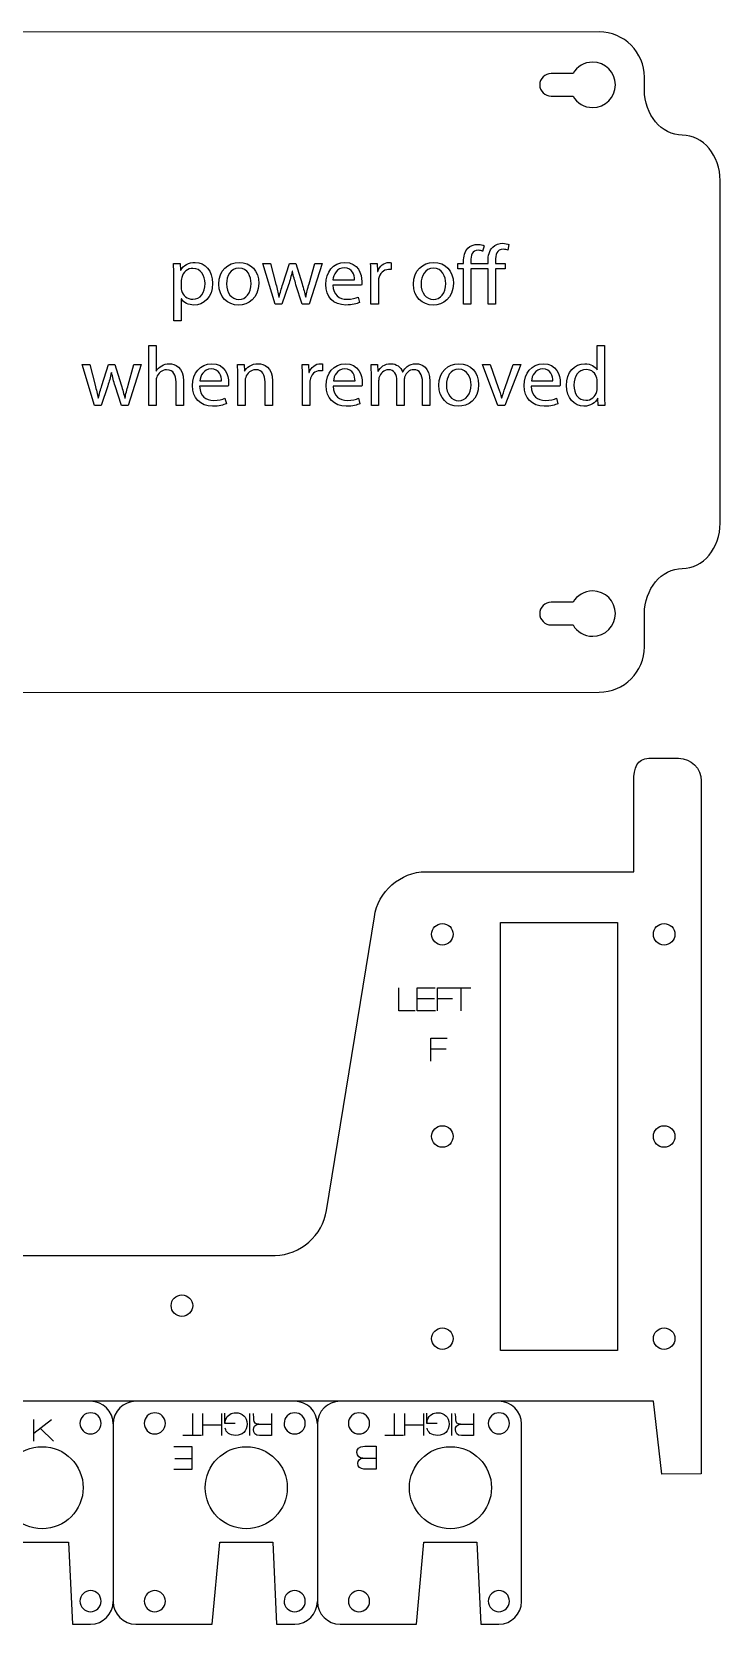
# Model space of a CAD drawing. Extents: x -1354 to 0, y -305 to 752.
# Drawn here: x -1070.1 to -979.1, y 206.7 to 417.2 of the extents above; entities that cross this region are included whole.
import ezdxf

# ---------------------------------------------------------------- set-up
doc = ezdxf.new("R2010")
doc.units = 0
doc.layers.add('CUTS', color=1, linetype='Continuous', true_color=0xff0000)
doc.layers.add('TEXT', color=5, linetype='Continuous', true_color=0x0000ff)

msp = doc.modelspace()

# ---------------------------------------------------------------- linework, layer by layer
at = {"layer": 'CUTS', "color": 1, "true_color": 0xff0000}
for points in [[(-995.1, 417.16), (-1076.14, 417.11), (-1076.14, 417.02)], [(-998.54, 411.66), (-1001.44, 411.66)], [(-989.1, 409.51), (-989.1, 411.16)], [(-1001.44, 408.66), (-998.54, 408.66)], [(-984.09, 403.51), (-984.09, 403.51)], [(-979.09, 352.22), (-979.09, 397.51)], [(-998.54, 341.76), (-1001.44, 341.76)], [(-989.1, 335.87), (-989.1, 340.22)], [(-1001.44, 338.76), (-998.54, 338.76)], [(-1074.53, 329.82), (-995.1, 329.87)], [(-988.5, 321.14), (-984.58, 321.14)], [(-1018.02, 306.15), (-990.5, 306.15), (-990.5, 318.15)], [(-981.58, 318.15), (-981.58, 303.15), (-981.58, 303.15)], [(-981.58, 303.15), (-981.58, 226.53), (-986.78, 226.52), (-987.88, 236.15), (-1236.13, 236.15), (-1239.31, 236.15)], [(-1031.15, 261.38), (-1024.8, 300.2)], [(-1008.13, 299.45), (-992.68, 299.45), (-992.68, 242.85), (-1008.13, 242.85), (-1008.13, 299.45), (-1008.13, 299.45)], [(-1249.31, 245.79), (-1249.31, 255.43), (-1037.93, 255.43)], [(-1059.34, 233.15), (-1059.34, 209.68)], [(-1032.34, 233.15), (-1032.34, 209.68)], [(-1005.35, 209.68), (-1005.35, 233.15)], [(-1083.34, 206.68), (-1073.24, 206.68), (-1072.24, 217.53), (-1065.24, 217.53), (-1065.24, 217.53), (-1064.74, 206.68), (-1062.34, 206.68)], [(-1056.34, 206.68), (-1046.24, 206.68), (-1045.24, 217.53), (-1038.24, 217.53), (-1038.24, 217.53), (-1037.74, 206.68), (-1035.34, 206.68)], [(-1029.34, 206.68), (-1019.25, 206.68), (-1018.25, 217.53), (-1011.25, 217.53), (-1011.25, 217.53), (-1010.75, 206.68), (-1008.35, 206.68)]]:
    msp.add_lwpolyline(points, dxfattribs=at)
for points in [[(-989.1, 411.16), (-989.1, 414.46), (-991.8, 417.16), (-995.1, 417.16)], [(-995.94, 413.16), (-997.05, 413.16), (-998.02, 412.56), (-998.54, 411.66)], [(-992.94, 410.16), (-992.94, 411.82), (-994.29, 413.16), (-995.94, 413.16)], [(-1001.44, 411.66), (-1002.27, 411.66), (-1002.94, 410.99), (-1002.94, 410.16)], [(-1002.94, 410.16), (-1002.94, 409.33), (-1002.27, 408.66), (-1001.44, 408.66)], [(-998.54, 408.66), (-998.02, 407.77), (-997.05, 407.16), (-995.94, 407.16)], [(-995.94, 407.16), (-994.29, 407.16), (-992.94, 408.5), (-992.94, 410.16)], [(-984.09, 403.51), (-986.84, 403.51), (-989.1, 406.21), (-989.1, 409.51)], [(-979.09, 397.51), (-979.09, 400.81), (-981.34, 403.51), (-984.09, 403.51)], [(-984.09, 346.22), (-981.34, 346.22), (-979.09, 348.92), (-979.09, 352.22)], [(-989.1, 340.22), (-989.1, 343.52), (-986.84, 346.22), (-984.09, 346.22)], [(-995.94, 343.26), (-997.05, 343.26), (-998.02, 342.66), (-998.54, 341.76)], [(-992.94, 340.26), (-992.94, 341.92), (-994.29, 343.26), (-995.94, 343.26)], [(-1001.44, 341.76), (-1002.27, 341.76), (-1002.94, 341.09), (-1002.94, 340.26)], [(-1002.94, 340.26), (-1002.94, 339.43), (-1002.27, 338.76), (-1001.44, 338.76)], [(-995.94, 337.26), (-994.29, 337.26), (-992.94, 338.61), (-992.94, 340.26)], [(-998.54, 338.76), (-998.02, 337.87), (-997.05, 337.26), (-995.94, 337.26)], [(-995.1, 329.87), (-991.8, 329.87), (-989.1, 332.57), (-989.1, 335.87)], [(-990.5, 318.15), (-990.5, 319.79), (-990.15, 321.14), (-988.5, 321.14)], [(-984.58, 321.14), (-982.93, 321.14), (-981.58, 319.79), (-981.58, 318.15)], [(-1024.8, 300.2), (-1024.37, 303.47), (-1021.32, 306.15), (-1018.02, 306.15)], [(-1017.24, 297.87), (-1017.24, 298.66), (-1016.6, 299.3), (-1015.81, 299.3)], [(-1015.81, 299.3), (-1015.03, 299.3), (-1014.39, 298.66), (-1014.39, 297.87)], [(-987.92, 297.87), (-987.92, 298.66), (-987.28, 299.3), (-986.5, 299.3)], [(-986.5, 299.3), (-985.71, 299.3), (-985.07, 298.66), (-985.07, 297.87)], [(-1015.81, 296.45), (-1016.6, 296.45), (-1017.24, 297.08), (-1017.24, 297.87)], [(-1014.39, 297.87), (-1014.39, 297.08), (-1015.03, 296.45), (-1015.81, 296.45)], [(-986.5, 296.45), (-987.28, 296.45), (-987.92, 297.08), (-987.92, 297.87)], [(-985.07, 297.87), (-985.07, 297.08), (-985.71, 296.45), (-986.5, 296.45)], [(-1017.24, 271.15), (-1017.24, 271.93), (-1016.6, 272.57), (-1015.81, 272.57)], [(-1015.81, 272.57), (-1015.03, 272.57), (-1014.39, 271.93), (-1014.39, 271.15)], [(-987.92, 271.15), (-987.92, 271.93), (-987.28, 272.57), (-986.5, 272.57)], [(-986.5, 272.57), (-985.71, 272.57), (-985.07, 271.93), (-985.07, 271.15)], [(-1015.81, 269.72), (-1016.6, 269.72), (-1017.24, 270.36), (-1017.24, 271.15)], [(-1014.39, 271.15), (-1014.39, 270.36), (-1015.03, 269.72), (-1015.81, 269.72)], [(-986.5, 269.72), (-987.28, 269.72), (-987.92, 270.36), (-987.92, 271.15)], [(-985.07, 271.15), (-985.07, 270.36), (-985.71, 269.72), (-986.5, 269.72)], [(-1037.93, 255.43), (-1034.63, 255.43), (-1031.58, 258.11), (-1031.15, 261.38)], [(-1051.68, 248.79), (-1051.68, 249.57), (-1051.04, 250.21), (-1050.25, 250.21)], [(-1050.25, 247.36), (-1051.04, 247.36), (-1051.68, 248), (-1051.68, 248.79)], [(-1050.25, 250.21), (-1049.46, 250.21), (-1048.83, 249.57), (-1048.83, 248.79)], [(-1048.83, 248.79), (-1048.83, 248), (-1049.46, 247.36), (-1050.25, 247.36)], [(-1017.24, 244.42), (-1017.24, 245.21), (-1016.6, 245.85), (-1015.81, 245.85)], [(-1015.81, 243), (-1016.6, 243), (-1017.24, 243.64), (-1017.24, 244.42)], [(-1015.81, 245.85), (-1015.03, 245.85), (-1014.39, 245.21), (-1014.39, 244.42)], [(-1014.39, 244.42), (-1014.39, 243.64), (-1015.03, 243), (-1015.81, 243)], [(-987.92, 244.42), (-987.92, 245.21), (-987.28, 245.85), (-986.5, 245.85)], [(-986.5, 243), (-987.28, 243), (-987.92, 243.64), (-987.92, 244.42)], [(-986.5, 245.85), (-985.71, 245.85), (-985.07, 245.21), (-985.07, 244.42)], [(-985.07, 244.42), (-985.07, 243.64), (-985.71, 243), (-986.5, 243)], [(-1059.34, 233.15), (-1059.34, 234.8), (-1060.68, 236.15), (-1062.34, 236.15)], [(-1056.34, 236.15), (-1058, 236.15), (-1059.34, 234.8), (-1059.34, 233.15)], [(-1032.34, 233.15), (-1032.34, 234.8), (-1033.69, 236.15), (-1035.34, 236.15)], [(-1029.34, 236.15), (-1031, 236.15), (-1032.34, 234.8), (-1032.34, 233.15)], [(-1005.35, 233.15), (-1005.35, 234.8), (-1006.69, 236.15), (-1008.35, 236.15)], [(-1062.33, 234.62), (-1063.11, 234.62), (-1063.74, 233.99), (-1063.74, 233.22)], [(-1060.94, 233.21), (-1060.93, 233.99), (-1061.56, 234.61), (-1062.33, 234.62)], [(-1053.84, 234.62), (-1054.61, 234.62), (-1055.24, 233.99), (-1055.24, 233.22)], [(-1052.44, 233.21), (-1052.44, 233.99), (-1053.06, 234.61), (-1053.84, 234.62)], [(-1035.34, 234.62), (-1036.11, 234.62), (-1036.74, 233.99), (-1036.74, 233.22)], [(-1033.94, 233.21), (-1033.94, 233.99), (-1034.56, 234.61), (-1035.34, 234.62)], [(-1026.84, 234.62), (-1027.61, 234.62), (-1028.24, 233.99), (-1028.24, 233.22)], [(-1025.44, 233.21), (-1025.44, 233.99), (-1026.07, 234.61), (-1026.84, 234.62)], [(-1008.34, 234.62), (-1009.11, 234.62), (-1009.74, 233.99), (-1009.75, 233.22)], [(-1006.95, 233.21), (-1006.94, 233.99), (-1007.57, 234.61), (-1008.34, 234.62)], [(-1063.74, 233.22), (-1063.74, 232.45), (-1063.12, 231.82), (-1062.34, 231.82)], [(-1062.34, 231.82), (-1061.57, 231.81), (-1060.94, 232.44), (-1060.94, 233.21)], [(-1055.24, 233.22), (-1055.24, 232.45), (-1054.62, 231.82), (-1053.84, 231.82)], [(-1053.84, 231.82), (-1053.07, 231.81), (-1052.44, 232.44), (-1052.44, 233.21)], [(-1036.74, 233.22), (-1036.75, 232.45), (-1036.12, 231.82), (-1035.35, 231.82)], [(-1035.35, 231.82), (-1034.57, 231.81), (-1033.94, 232.44), (-1033.94, 233.21)], [(-1028.24, 233.22), (-1028.25, 232.45), (-1027.62, 231.82), (-1026.85, 231.82)], [(-1026.85, 231.82), (-1026.07, 231.81), (-1025.44, 232.44), (-1025.44, 233.21)], [(-1009.75, 233.22), (-1009.75, 232.45), (-1009.12, 231.82), (-1008.35, 231.82)], [(-1008.35, 231.82), (-1007.58, 231.81), (-1006.95, 232.44), (-1006.95, 233.21)], [(-1074.16, 224.72), (-1074.16, 227.71), (-1071.73, 230.14), (-1068.74, 230.14)], [(-1068.74, 230.14), (-1065.74, 230.14), (-1063.31, 227.71), (-1063.31, 224.72)], [(-1047.17, 224.72), (-1047.17, 227.71), (-1044.74, 230.14), (-1041.74, 230.14)], [(-1041.74, 230.14), (-1038.74, 230.14), (-1036.32, 227.71), (-1036.32, 224.72)], [(-1020.17, 224.72), (-1020.17, 227.71), (-1017.74, 230.14), (-1014.74, 230.14)], [(-1014.74, 230.14), (-1011.75, 230.14), (-1009.32, 227.71), (-1009.32, 224.72)], [(-1068.74, 219.29), (-1071.73, 219.29), (-1074.16, 221.72), (-1074.16, 224.72)], [(-1063.31, 224.72), (-1063.31, 221.72), (-1065.74, 219.29), (-1068.74, 219.29)], [(-1041.74, 219.29), (-1044.74, 219.29), (-1047.17, 221.72), (-1047.17, 224.72)], [(-1036.32, 224.72), (-1036.32, 221.72), (-1038.74, 219.29), (-1041.74, 219.29)], [(-1014.74, 219.29), (-1017.74, 219.29), (-1020.17, 221.72), (-1020.17, 224.72)], [(-1009.32, 224.72), (-1009.32, 221.72), (-1011.75, 219.29), (-1014.74, 219.29)], [(-1062.33, 211.12), (-1063.11, 211.12), (-1063.74, 210.49), (-1063.74, 209.72)], [(-1060.94, 209.71), (-1060.93, 210.49), (-1061.56, 211.11), (-1062.33, 211.12)], [(-1053.83, 211.11), (-1054.61, 211.12), (-1055.24, 210.49), (-1055.24, 209.72)], [(-1052.44, 209.71), (-1052.44, 210.48), (-1053.06, 211.11), (-1053.83, 211.11)], [(-1035.34, 211.12), (-1036.11, 211.12), (-1036.74, 210.49), (-1036.74, 209.72)], [(-1033.94, 209.71), (-1033.94, 210.49), (-1034.56, 211.11), (-1035.34, 211.12)], [(-1026.84, 211.11), (-1027.61, 211.12), (-1028.24, 210.49), (-1028.24, 209.72)], [(-1025.44, 209.71), (-1025.44, 210.48), (-1026.06, 211.11), (-1026.84, 211.11)], [(-1008.34, 211.12), (-1009.11, 211.12), (-1009.74, 210.49), (-1009.75, 209.72)], [(-1006.95, 209.71), (-1006.94, 210.49), (-1007.57, 211.11), (-1008.34, 211.12)], [(-1063.74, 209.72), (-1063.74, 208.95), (-1063.12, 208.32), (-1062.34, 208.32)], [(-1062.34, 208.32), (-1061.57, 208.31), (-1060.94, 208.94), (-1060.94, 209.71)], [(-1062.34, 206.68), (-1060.68, 206.68), (-1059.34, 208.02), (-1059.34, 209.68)], [(-1059.34, 209.68), (-1059.34, 208.02), (-1058, 206.68), (-1056.34, 206.68)], [(-1055.24, 209.72), (-1055.24, 208.95), (-1054.62, 208.32), (-1053.84, 208.32)], [(-1053.84, 208.32), (-1053.07, 208.31), (-1052.44, 208.94), (-1052.44, 209.71)], [(-1036.74, 209.72), (-1036.75, 208.95), (-1036.12, 208.32), (-1035.35, 208.32)], [(-1035.35, 208.32), (-1034.57, 208.31), (-1033.95, 208.94), (-1033.94, 209.71)], [(-1035.34, 206.68), (-1033.69, 206.68), (-1032.34, 208.02), (-1032.34, 209.68)], [(-1032.34, 209.68), (-1032.34, 208.02), (-1031, 206.68), (-1029.34, 206.68)], [(-1028.24, 209.72), (-1028.25, 208.95), (-1027.62, 208.32), (-1026.85, 208.32)], [(-1026.85, 208.32), (-1026.07, 208.31), (-1025.45, 208.94), (-1025.44, 209.71)], [(-1009.75, 209.72), (-1009.75, 208.95), (-1009.12, 208.32), (-1008.35, 208.32)], [(-1008.35, 208.32), (-1007.58, 208.31), (-1006.95, 208.94), (-1006.95, 209.71)], [(-1008.35, 206.68), (-1006.69, 206.68), (-1005.35, 208.02), (-1005.35, 209.68)]]:
    msp.add_open_spline(points, degree=3, dxfattribs=at)
at = {"layer": 'TEXT', "color": 5, "true_color": 0x0000ff}
for points in [[(-1010.3, 388.88), (-1010.5, 388.15)], [(-1007.02, 389.05), (-1007.14, 388.29)], [(-1051.36, 386.56), (-1050.49, 386.56), (-1050.44, 385.64), (-1050.41, 385.64)], [(-1036.16, 383.73), (-1037.03, 381.17), (-1037.92, 381.17), (-1039.55, 386.56), (-1038.54, 386.56), (-1038.54, 386.56)], [(-1038.54, 386.56), (-1037.82, 383.82)], [(-1036.92, 383.81), (-1036.03, 386.56), (-1035.21, 386.56), (-1034.37, 383.87)], [(-1035.64, 385.52), (-1035.67, 385.52)], [(-1033.45, 383.86), (-1032.68, 386.56), (-1031.71, 386.56), (-1033.45, 381.17), (-1034.34, 381.17), (-1035.17, 383.74)], [(-1025.3, 386.56), (-1024.44, 386.56), (-1024.4, 385.49), (-1024.36, 385.49)], [(-1022.59, 386.65), (-1022.59, 385.73)], [(-1009.78, 381.17), (-1009.78, 385.82), (-1012.06, 385.82), (-1012.06, 381.17), (-1013.03, 381.17), (-1013.03, 385.82), (-1013.77, 385.82), (-1013.77, 386.56), (-1013.03, 386.56), (-1013.03, 386.73)], [(-1012.06, 386.79), (-1012.06, 386.56), (-1009.78, 386.56), (-1009.78, 386.82)], [(-1008.81, 386.85), (-1008.81, 386.56), (-1007.52, 386.56), (-1007.52, 385.82), (-1008.81, 385.82), (-1008.81, 381.17), (-1009.78, 381.17), (-1009.78, 381.17)], [(-1050.33, 381.89), (-1050.35, 381.89), (-1050.35, 378.96), (-1051.32, 378.96), (-1051.32, 384.8), (-1051.32, 384.8)], [(-1050.35, 384.3), (-1050.35, 383.37), (-1050.35, 383.37)], [(-1026.5, 383.69), (-1030.29, 383.69), (-1030.29, 383.69)], [(-1030.28, 384.39), (-1027.42, 384.39), (-1027.42, 384.39)], [(-1024.27, 384.05), (-1024.27, 381.17), (-1025.26, 381.17), (-1025.26, 384.88), (-1025.26, 384.88)], [(-1037.43, 382.11), (-1037.39, 382.11)], [(-1033.89, 382.11), (-1033.86, 382.11)], [(-1026.95, 382.09), (-1026.77, 381.39)], [(-1054.64, 375.71), (-1053.66, 375.71), (-1053.66, 372.33), (-1053.64, 372.33)], [(-1053.66, 371.05), (-1053.66, 367.79), (-1054.64, 367.79), (-1054.64, 375.71), (-1054.64, 375.71)], [(-995.37, 372.49), (-995.35, 372.49), (-995.35, 375.71), (-994.38, 375.71), (-994.38, 375.71)], [(-994.38, 375.71), (-994.38, 369.19)], [(-1060.07, 370.36), (-1060.94, 367.79), (-1061.83, 367.79), (-1063.46, 373.19), (-1062.45, 373.19), (-1062.45, 373.19)], [(-1062.45, 373.19), (-1061.73, 370.45)], [(-1060.83, 370.43), (-1059.95, 373.19), (-1059.12, 373.19), (-1058.28, 370.49)], [(-1057.36, 370.48), (-1056.59, 373.19), (-1055.62, 373.19), (-1057.36, 367.79), (-1058.25, 367.79), (-1059.08, 370.37)], [(-1042.91, 373.19), (-1042.04, 373.19), (-1041.99, 372.3), (-1041.97, 372.3)], [(-1034.36, 373.19), (-1033.5, 373.19), (-1033.46, 372.12), (-1033.43, 372.12)], [(-1031.65, 373.28), (-1031.65, 372.35)], [(-1025.24, 373.19), (-1024.39, 373.19), (-1024.34, 372.31), (-1024.31, 372.31)], [(-1007.5, 370.17), (-1006.45, 373.19), (-1005.42, 373.19), (-1007.54, 367.79), (-1008.48, 367.79), (-1010.53, 373.19), (-1009.48, 373.19), (-1009.48, 373.19)], [(-1009.48, 373.19), (-1008.42, 370.17)], [(-1059.56, 372.14), (-1059.58, 372.14)], [(-1050.05, 371), (-1050.05, 367.79), (-1051.03, 367.79), (-1051.03, 370.89)], [(-1047.9, 371.01), (-1045.03, 371.01), (-1045.03, 371.01)], [(-1041.89, 371.04), (-1041.89, 367.79), (-1042.87, 367.79), (-1042.87, 371.73), (-1042.87, 371.73)], [(-1038.28, 371), (-1038.28, 367.79), (-1039.26, 367.79), (-1039.26, 370.9)], [(-1033.34, 370.67), (-1033.34, 367.79), (-1034.32, 367.79), (-1034.32, 371.5), (-1034.32, 371.5)], [(-1030.23, 371.01), (-1027.36, 371.01), (-1027.36, 371.01)], [(-1024.24, 371.04), (-1024.24, 367.79), (-1025.2, 367.79), (-1025.2, 371.73), (-1025.2, 371.73)], [(-1020.86, 371.13), (-1020.86, 367.79), (-1021.82, 367.79), (-1021.82, 371.03)], [(-1021.09, 372.22), (-1021.06, 372.22)], [(-1017.49, 370.96), (-1017.49, 367.79), (-1018.44, 367.79), (-1018.44, 370.84)], [(-1004.05, 371.01), (-1001.19, 371.01), (-1001.19, 371.01)], [(-995.35, 370.05), (-995.35, 370.99), (-995.35, 370.99)], [(-1061.34, 368.73), (-1061.31, 368.73)], [(-1057.81, 368.73), (-1057.77, 368.73)], [(-1044.12, 370.31), (-1047.91, 370.31), (-1047.91, 370.31)], [(-1044.56, 368.72), (-1044.38, 368.01)], [(-1026.45, 370.31), (-1030.24, 370.31), (-1030.24, 370.31)], [(-1026.89, 368.72), (-1026.72, 368.01)], [(-1007.99, 368.77), (-1007.96, 368.77)], [(-1000.27, 370.31), (-1004.06, 370.31), (-1004.06, 370.31)], [(-1000.72, 368.72), (-1000.54, 368.01)], [(-994.33, 367.79), (-995.2, 367.79), (-995.25, 368.73), (-995.28, 368.73)], [(-1019.43, 287.76), (-1021.57, 287.76), (-1021.57, 290.8)], [(-1016.74, 287.76), (-1019.14, 287.76), (-1019.14, 290.8), (-1016.77, 290.8)], [(-1016.47, 287.76), (-1016.47, 290.8), (-1014.34, 290.8)], [(-1014.67, 290.8), (-1012.04, 290.8)], [(-1013.35, 287.76), (-1013.35, 290.8)], [(-1019.14, 289.39), (-1016.87, 289.39)], [(-1016.47, 289.39), (-1014.46, 289.39)], [(-1017.32, 281.12), (-1017.32, 284.14), (-1015.2, 284.14)], [(-1017.32, 282.73), (-1015.33, 282.73)], [(-1069.85, 231.93), (-1067.49, 233.73)], [(-1069.85, 230.86), (-1069.85, 233.73)], [(-1048.86, 234.51), (-1048.86, 231.66)], [(-1047.47, 231.63), (-1047.47, 234.51)], [(-1045, 234.51), (-1045, 231.63)], [(-1043.21, 233.22), (-1044.56, 233.22), (-1044.56, 234.57)], [(-1041.27, 231.63), (-1041.27, 234.51)], [(-1038.42, 234.51), (-1038.42, 231.63), (-1040, 231.63)], [(-1022.17, 234.51), (-1022.17, 231.66)], [(-1020.77, 231.63), (-1020.77, 234.51)], [(-1018.31, 234.51), (-1018.31, 231.63)], [(-1016.52, 233.22), (-1017.87, 233.22), (-1017.87, 234.57)], [(-1014.58, 231.63), (-1014.58, 234.51)], [(-1011.72, 234.51), (-1011.72, 231.63), (-1013.3, 231.63)], [(-1068.98, 232.59), (-1067.22, 230.86)], [(-1047.66, 231.63), (-1050.14, 231.63)], [(-1045, 232.97), (-1047.47, 232.97)], [(-1040.11, 233.1), (-1040.1, 233.11)], [(-1040.1, 233.11), (-1038.42, 233.12)], [(-1020.97, 231.63), (-1023.44, 231.63)], [(-1018.31, 232.97), (-1020.77, 232.97)], [(-1013.41, 233.1), (-1013.41, 233.11), (-1011.72, 233.12)], [(-1051.34, 230.16), (-1048.96, 230.16), (-1048.96, 227.14), (-1051.31, 227.14)], [(-1026.09, 230.21), (-1024.56, 230.21), (-1024.56, 227.19), (-1024.56, 227.19)], [(-1048.96, 228.54), (-1051.21, 228.54)], [(-1026.34, 228.63), (-1026.34, 228.64)], [(-1026.34, 228.63), (-1024.56, 228.63)], [(-1024.56, 227.19), (-1026.2, 227.19)]]:
    msp.add_lwpolyline(points, dxfattribs=at)
for points in [[(-1013.03, 386.73), (-1013.03, 387.49), (-1012.85, 388.14), (-1012.43, 388.57)], [(-1012.43, 388.57), (-1012.11, 388.88), (-1011.67, 389.07), (-1011.07, 389.07)], [(-1011.08, 388.29), (-1011.85, 388.29), (-1012.06, 387.63), (-1012.06, 386.79)], [(-1010.5, 388.15), (-1010.64, 388.23), (-1010.85, 388.29), (-1011.08, 388.29)], [(-1011.07, 389.07), (-1010.75, 389.07), (-1010.46, 388.97), (-1010.3, 388.88)], [(-1009.78, 386.82), (-1009.78, 387.58), (-1009.62, 388.27), (-1009.16, 388.7)], [(-1009.16, 388.7), (-1008.79, 389.06), (-1008.3, 389.21), (-1007.85, 389.21)], [(-1007.78, 388.42), (-1008.6, 388.42), (-1008.81, 387.69), (-1008.81, 386.85)], [(-1007.85, 389.21), (-1007.5, 389.21), (-1007.2, 389.13), (-1007.02, 389.05)], [(-1007.14, 388.29), (-1007.3, 388.36), (-1007.49, 388.42), (-1007.78, 388.42)], [(-1051.32, 384.8), (-1051.32, 385.49), (-1051.34, 386.05), (-1051.36, 386.56)], [(-1050.41, 385.64), (-1050.02, 386.3), (-1049.38, 386.68), (-1048.5, 386.68)], [(-1048.8, 385.9), (-1049.47, 385.9), (-1050.1, 385.43), (-1050.28, 384.69)], [(-1047.19, 383.9), (-1047.19, 384.97), (-1047.76, 385.9), (-1048.8, 385.9)], [(-1048.5, 386.68), (-1047.18, 386.68), (-1046.2, 385.57), (-1046.2, 383.94)], [(-1045.37, 383.82), (-1045.37, 385.62), (-1044.17, 386.68), (-1042.69, 386.68)], [(-1042.71, 385.94), (-1043.86, 385.94), (-1044.36, 384.87), (-1044.36, 383.86)], [(-1041.1, 383.88), (-1041.1, 384.79), (-1041.55, 385.94), (-1042.71, 385.94)], [(-1042.69, 386.68), (-1041.14, 386.68), (-1040.09, 385.55), (-1040.09, 383.91)], [(-1035.67, 385.52), (-1035.8, 384.87), (-1035.97, 384.31), (-1036.16, 383.73)], [(-1035.17, 383.74), (-1035.35, 384.35), (-1035.51, 384.88), (-1035.64, 385.52)], [(-1031.23, 383.78), (-1031.23, 385.41), (-1030.27, 386.68), (-1028.7, 386.68)], [(-1028.78, 385.97), (-1029.78, 385.97), (-1030.2, 385.07), (-1030.28, 384.39)], [(-1027.42, 384.39), (-1027.41, 385), (-1027.67, 385.97), (-1028.78, 385.97)], [(-1028.7, 386.68), (-1026.93, 386.68), (-1026.47, 385.14), (-1026.47, 384.15)], [(-1025.26, 384.88), (-1025.26, 385.52), (-1025.27, 386.06), (-1025.3, 386.56)], [(-1024.36, 385.49), (-1024.12, 386.22), (-1023.52, 386.68), (-1022.86, 386.68)], [(-1022.93, 385.75), (-1023.62, 385.75), (-1024.11, 385.24), (-1024.24, 384.5)], [(-1022.59, 385.73), (-1022.69, 385.75), (-1022.79, 385.75), (-1022.93, 385.75)], [(-1022.86, 386.68), (-1022.76, 386.68), (-1022.68, 386.66), (-1022.59, 386.65)], [(-1019.64, 383.82), (-1019.64, 385.62), (-1018.44, 386.68), (-1016.96, 386.68)], [(-1016.98, 385.94), (-1018.13, 385.94), (-1018.63, 384.87), (-1018.63, 383.86)], [(-1015.37, 383.88), (-1015.37, 384.79), (-1015.83, 385.94), (-1016.98, 385.94)], [(-1016.96, 386.68), (-1015.41, 386.68), (-1014.36, 385.55), (-1014.36, 383.91)], [(-1050.28, 384.69), (-1050.31, 384.57), (-1050.35, 384.42), (-1050.35, 384.3)], [(-1050.35, 383.37), (-1050.35, 383.22), (-1050.34, 383.09), (-1050.3, 382.96)], [(-1048.83, 381.82), (-1047.8, 381.82), (-1047.19, 382.66), (-1047.19, 383.9)], [(-1046.2, 383.94), (-1046.2, 382), (-1047.39, 381.05), (-1048.66, 381.05)], [(-1042.78, 381.05), (-1044.23, 381.05), (-1045.37, 382.12), (-1045.37, 383.82)], [(-1044.36, 383.86), (-1044.36, 382.67), (-1043.69, 381.78), (-1042.73, 381.78)], [(-1040.09, 383.91), (-1040.09, 381.92), (-1041.49, 381.05), (-1042.78, 381.05)], [(-1042.73, 381.78), (-1041.8, 381.78), (-1041.1, 382.66), (-1041.1, 383.88)], [(-1037.82, 383.82), (-1037.67, 383.22), (-1037.53, 382.66), (-1037.43, 382.11)], [(-1037.39, 382.11), (-1037.27, 382.65), (-1037.09, 383.23), (-1036.92, 383.81)], [(-1034.37, 383.87), (-1034.17, 383.22), (-1034.02, 382.65), (-1033.89, 382.11)], [(-1033.86, 382.11), (-1033.77, 382.65), (-1033.63, 383.22), (-1033.45, 383.86)], [(-1028.58, 381.05), (-1030.24, 381.05), (-1031.23, 382.15), (-1031.23, 383.78)], [(-1030.29, 383.69), (-1030.27, 382.36), (-1029.44, 381.82), (-1028.44, 381.82)], [(-1026.47, 384.15), (-1026.47, 383.94), (-1026.48, 383.8), (-1026.5, 383.69)], [(-1024.24, 384.5), (-1024.26, 384.37), (-1024.27, 384.2), (-1024.27, 384.05)], [(-1017.05, 381.05), (-1018.5, 381.05), (-1019.64, 382.12), (-1019.64, 383.82)], [(-1018.63, 383.86), (-1018.63, 382.67), (-1017.97, 381.78), (-1017.01, 381.78)], [(-1014.36, 383.91), (-1014.36, 381.92), (-1015.76, 381.05), (-1017.05, 381.05)], [(-1017.01, 381.78), (-1016.07, 381.78), (-1015.37, 382.66), (-1015.37, 383.88)], [(-1048.66, 381.05), (-1049.38, 381.05), (-1050, 381.36), (-1050.33, 381.89)], [(-1050.3, 382.96), (-1050.12, 382.28), (-1049.53, 381.82), (-1048.83, 381.82)], [(-1026.77, 381.39), (-1027.12, 381.24), (-1027.72, 381.05), (-1028.58, 381.05)], [(-1028.44, 381.82), (-1027.74, 381.82), (-1027.31, 381.94), (-1026.95, 382.09)], [(-1053.64, 372.33), (-1053.48, 372.61), (-1053.24, 372.86), (-1052.93, 373.03)], [(-1052.93, 373.03), (-1052.64, 373.2), (-1052.3, 373.3), (-1051.93, 373.3)], [(-1051.93, 373.3), (-1051.21, 373.3), (-1050.05, 372.85), (-1050.05, 371)], [(-1048.84, 370.4), (-1048.84, 372.03), (-1047.88, 373.3), (-1046.31, 373.3)], [(-1046.39, 372.6), (-1047.39, 372.6), (-1047.82, 371.69), (-1047.9, 371.01)], [(-1045.03, 371.01), (-1045.02, 371.63), (-1045.29, 372.6), (-1046.39, 372.6)], [(-1046.31, 373.3), (-1044.54, 373.3), (-1044.08, 371.76), (-1044.08, 370.77)], [(-1042.87, 371.73), (-1042.87, 372.3), (-1042.88, 372.74), (-1042.91, 373.19)], [(-1041.97, 372.3), (-1041.7, 372.8), (-1041.07, 373.3), (-1040.18, 373.3)], [(-1040.18, 373.3), (-1039.43, 373.3), (-1038.28, 372.85), (-1038.28, 371)], [(-1034.32, 371.5), (-1034.32, 372.14), (-1034.33, 372.69), (-1034.36, 373.19)], [(-1033.43, 372.12), (-1033.18, 372.84), (-1032.58, 373.3), (-1031.92, 373.3)], [(-1031.92, 373.3), (-1031.82, 373.3), (-1031.74, 373.29), (-1031.65, 373.28)], [(-1031.18, 370.4), (-1031.18, 372.03), (-1030.22, 373.3), (-1028.64, 373.3)], [(-1028.72, 372.6), (-1029.73, 372.6), (-1030.15, 371.69), (-1030.23, 371.01)], [(-1027.36, 371.01), (-1027.35, 371.63), (-1027.62, 372.6), (-1028.72, 372.6)], [(-1028.64, 373.3), (-1026.87, 373.3), (-1026.42, 371.76), (-1026.42, 370.77)], [(-1025.2, 371.73), (-1025.2, 372.3), (-1025.22, 372.74), (-1025.24, 373.19)], [(-1024.31, 372.31), (-1024.01, 372.82), (-1023.51, 373.3), (-1022.6, 373.3)], [(-1022.6, 373.3), (-1021.88, 373.3), (-1021.32, 372.85), (-1021.09, 372.22)], [(-1021.06, 372.22), (-1020.9, 372.53), (-1020.67, 372.75), (-1020.45, 372.92)], [(-1020.45, 372.92), (-1020.13, 373.17), (-1019.78, 373.3), (-1019.27, 373.3)], [(-1019.27, 373.3), (-1018.55, 373.3), (-1017.49, 372.83), (-1017.49, 370.96)], [(-1016.29, 370.45), (-1016.29, 372.24), (-1015.1, 373.3), (-1013.62, 373.3)], [(-1013.64, 372.56), (-1014.79, 372.56), (-1015.29, 371.49), (-1015.29, 370.48)], [(-1012.02, 370.5), (-1012.02, 371.42), (-1012.48, 372.56), (-1013.64, 372.56)], [(-1013.62, 373.3), (-1012.07, 373.3), (-1011.02, 372.17), (-1011.02, 370.53)], [(-1005, 370.4), (-1005, 372.03), (-1004.04, 373.3), (-1002.47, 373.3)], [(-1002.55, 372.6), (-1003.55, 372.6), (-1003.98, 371.69), (-1004.05, 371.01)], [(-1001.19, 371.01), (-1001.18, 371.63), (-1001.45, 372.6), (-1002.55, 372.6)], [(-1002.47, 373.3), (-1000.7, 373.3), (-1000.24, 371.76), (-1000.24, 370.77)], [(-999.42, 370.41), (-999.43, 372.21), (-998.3, 373.3), (-997, 373.3)], [(-997, 373.3), (-996.16, 373.3), (-995.62, 372.91), (-995.37, 372.49)], [(-1059.58, 372.14), (-1059.71, 371.49), (-1059.88, 370.94), (-1060.07, 370.36)], [(-1059.08, 370.37), (-1059.27, 370.97), (-1059.42, 371.5), (-1059.56, 372.14)], [(-1058.28, 370.49), (-1058.08, 369.84), (-1057.93, 369.28), (-1057.81, 368.73)], [(-1057.77, 368.73), (-1057.68, 369.28), (-1057.54, 369.84), (-1057.36, 370.48)], [(-1053.59, 371.52), (-1053.65, 371.37), (-1053.66, 371.23), (-1053.66, 371.05)], [(-1052.28, 372.49), (-1052.91, 372.49), (-1053.4, 372.04), (-1053.59, 371.52)], [(-1051.03, 370.89), (-1051.03, 371.76), (-1051.35, 372.49), (-1052.28, 372.49)], [(-1044.08, 370.77), (-1044.08, 370.57), (-1044.09, 370.42), (-1044.12, 370.31)], [(-1041.82, 371.49), (-1041.87, 371.37), (-1041.89, 371.2), (-1041.89, 371.04)], [(-1040.51, 372.5), (-1041.14, 372.5), (-1041.64, 372.04), (-1041.82, 371.49)], [(-1039.26, 370.9), (-1039.26, 371.77), (-1039.58, 372.5), (-1040.51, 372.5)], [(-1033.3, 371.13), (-1033.33, 370.99), (-1033.34, 370.82), (-1033.34, 370.67)], [(-1031.99, 372.37), (-1032.68, 372.37), (-1033.17, 371.86), (-1033.3, 371.13)], [(-1031.65, 372.35), (-1031.75, 372.37), (-1031.85, 372.37), (-1031.99, 372.37)], [(-1026.42, 370.77), (-1026.42, 370.57), (-1026.43, 370.42), (-1026.45, 370.31)], [(-1024.16, 371.52), (-1024.22, 371.38), (-1024.24, 371.2), (-1024.24, 371.04)], [(-1022.95, 372.5), (-1023.55, 372.5), (-1024.01, 372.01), (-1024.16, 371.52)], [(-1021.82, 371.03), (-1021.82, 371.88), (-1022.2, 372.5), (-1022.95, 372.5)], [(-1020.79, 371.62), (-1020.83, 371.47), (-1020.86, 371.3), (-1020.86, 371.13)], [(-1019.62, 372.5), (-1020.18, 372.5), (-1020.61, 372.08), (-1020.79, 371.62)], [(-1018.44, 370.84), (-1018.44, 371.88), (-1018.83, 372.5), (-1019.62, 372.5)], [(-1015.29, 370.48), (-1015.29, 369.3), (-1014.62, 368.41), (-1013.66, 368.41)], [(-1011.02, 370.53), (-1011.02, 368.54), (-1012.41, 367.67), (-1013.71, 367.67)], [(-1013.66, 368.41), (-1012.73, 368.41), (-1012.02, 369.29), (-1012.02, 370.5)], [(-1000.24, 370.77), (-1000.24, 370.57), (-1000.25, 370.42), (-1000.27, 370.31)], [(-996.81, 372.53), (-997.82, 372.53), (-998.42, 371.64), (-998.42, 370.46)], [(-998.42, 370.46), (-998.42, 369.36), (-997.88, 368.46), (-996.83, 368.46)], [(-995.39, 371.4), (-995.54, 372.02), (-996.07, 372.53), (-996.81, 372.53)], [(-995.35, 370.99), (-995.35, 371.11), (-995.36, 371.28), (-995.39, 371.4)], [(-1061.73, 370.45), (-1061.58, 369.84), (-1061.44, 369.29), (-1061.34, 368.73)], [(-1061.31, 368.73), (-1061.18, 369.28), (-1061, 369.85), (-1060.83, 370.43)], [(-1046.19, 367.67), (-1047.85, 367.67), (-1048.84, 368.77), (-1048.84, 370.4)], [(-1047.91, 370.31), (-1047.88, 368.98), (-1047.05, 368.44), (-1046.06, 368.44)], [(-1046.06, 368.44), (-1045.35, 368.44), (-1044.92, 368.56), (-1044.56, 368.72)], [(-1028.52, 367.67), (-1030.18, 367.67), (-1031.18, 368.77), (-1031.18, 370.4)], [(-1030.24, 370.31), (-1030.22, 368.98), (-1029.38, 368.44), (-1028.39, 368.44)], [(-1028.39, 368.44), (-1027.69, 368.44), (-1027.25, 368.56), (-1026.89, 368.72)], [(-1013.71, 367.67), (-1015.16, 367.67), (-1016.29, 368.74), (-1016.29, 370.45)], [(-1008.42, 370.17), (-1008.24, 369.66), (-1008.1, 369.22), (-1007.99, 368.77)], [(-1007.96, 368.77), (-1007.83, 369.22), (-1007.68, 369.66), (-1007.5, 370.17)], [(-1002.35, 367.67), (-1004.01, 367.67), (-1005, 368.77), (-1005, 370.4)], [(-1004.06, 370.31), (-1004.04, 368.98), (-1003.21, 368.44), (-1002.21, 368.44)], [(-1002.21, 368.44), (-1001.51, 368.44), (-1001.08, 368.56), (-1000.72, 368.72)], [(-997.1, 367.67), (-998.4, 367.67), (-999.42, 368.77), (-999.42, 370.41)], [(-995.28, 368.73), (-995.57, 368.13), (-996.22, 367.67), (-997.1, 367.67)], [(-996.83, 368.46), (-996.17, 368.46), (-995.57, 368.91), (-995.39, 369.63)], [(-995.39, 369.63), (-995.36, 369.77), (-995.35, 369.9), (-995.35, 370.05)], [(-994.38, 369.19), (-994.38, 368.71), (-994.36, 368.16), (-994.33, 367.79)], [(-1044.38, 368.01), (-1044.73, 367.86), (-1045.33, 367.67), (-1046.19, 367.67)], [(-1026.72, 368.01), (-1027.06, 367.86), (-1027.66, 367.67), (-1028.52, 367.67)], [(-1000.54, 368.01), (-1000.89, 367.86), (-1001.49, 367.67), (-1002.35, 367.67)], [(-1044.56, 233.22), (-1044.52, 233.56), (-1044.47, 233.7), (-1044.47, 233.7)], [(-1044.47, 233.7), (-1044.27, 234.36), (-1043.71, 234.63), (-1043.11, 234.63)], [(-1043.11, 234.63), (-1042.29, 234.63), (-1041.62, 234.08), (-1041.62, 233.13)], [(-1040.74, 233.71), (-1040.74, 233.82), (-1040.75, 234.39), (-1040.8, 234.51)], [(-1040.1, 233.11), (-1040.55, 233.11), (-1040.74, 233.32), (-1040.74, 233.71)], [(-1017.87, 233.22), (-1017.83, 233.56), (-1017.77, 233.7), (-1017.77, 233.7)], [(-1017.77, 233.7), (-1017.57, 234.36), (-1017.01, 234.63), (-1016.41, 234.63)], [(-1016.41, 234.63), (-1015.59, 234.63), (-1014.93, 234.08), (-1014.93, 233.13)], [(-1014.04, 233.71), (-1014.04, 233.82), (-1014.05, 234.39), (-1014.11, 234.51)], [(-1013.41, 233.11), (-1013.85, 233.11), (-1014.04, 233.32), (-1014.04, 233.71)], [(-1043.11, 231.63), (-1044.01, 231.63), (-1044.42, 232.03), (-1044.52, 232.59)], [(-1041.62, 233.13), (-1041.62, 232.18), (-1042.29, 231.63), (-1043.11, 231.63)], [(-1040.79, 232.42), (-1040.79, 232.69), (-1040.61, 233.07), (-1040.11, 233.1)], [(-1040, 231.63), (-1040.57, 231.63), (-1040.79, 231.91), (-1040.79, 232.42)], [(-1016.41, 231.63), (-1017.31, 231.63), (-1017.72, 232.03), (-1017.83, 232.59)], [(-1014.93, 233.13), (-1014.93, 232.18), (-1015.59, 231.63), (-1016.41, 231.63)], [(-1014.1, 232.42), (-1014.1, 232.69), (-1013.91, 233.07), (-1013.41, 233.1)], [(-1013.3, 231.63), (-1013.88, 231.63), (-1014.1, 231.91), (-1014.1, 232.42)], [(-1027.11, 229.39), (-1027.11, 229.74), (-1026.88, 230.21), (-1026.09, 230.21)], [(-1026.34, 228.64), (-1026.74, 228.65), (-1027.11, 228.86), (-1027.11, 229.39)], [(-1027.01, 227.94), (-1027.01, 228.3), (-1026.7, 228.64), (-1026.34, 228.63)], [(-1026.2, 227.19), (-1026.68, 227.19), (-1027.01, 227.45), (-1027.01, 227.94)]]:
    msp.add_open_spline(points, degree=3, dxfattribs=at)

doc.saveas('drawing.dxf')
